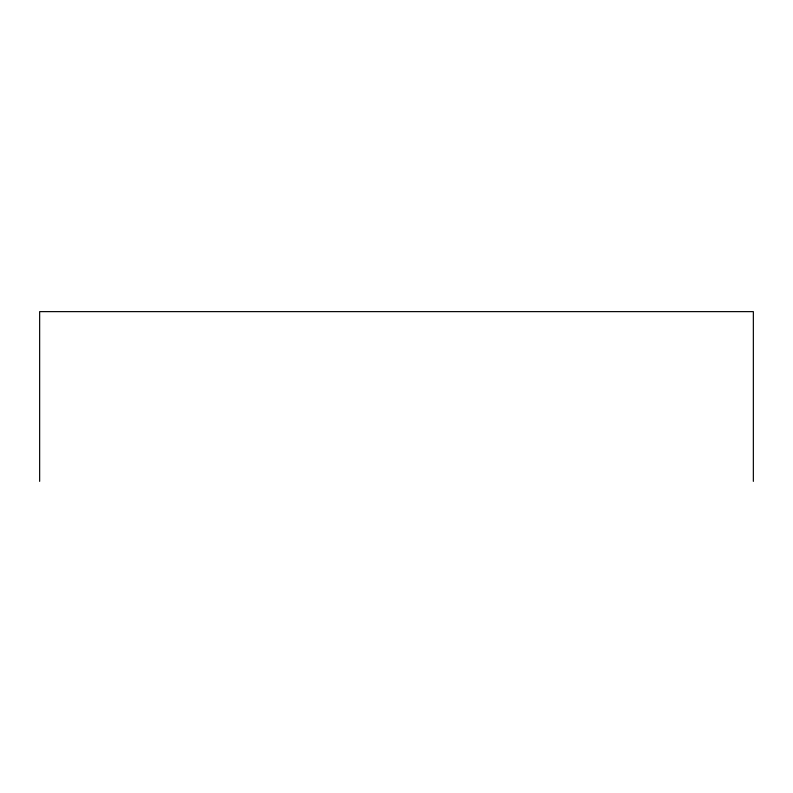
<?xml version="1.0" encoding="UTF-8"?>
<svg xmlns="http://www.w3.org/2000/svg" width="793" height="793" viewBox="0 0 793 793"><rect width="100%" height="100%" fill="white"/><g stroke="black" fill="none" stroke-linecap="round" stroke-linejoin="round"><path stroke-width="1.19" d="M753.35 481.371L753.35 311.629L39.65 311.629L39.65 481.371"/></g></svg>
